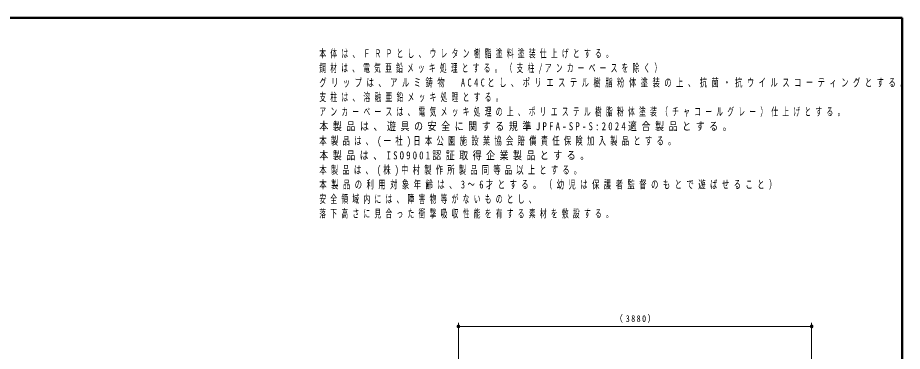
# Model space of a CAD drawing. Units: millimetres on the paper, scale 1:20. Extents: x -385 to 0, y 0 to 267.
# Drawn here: x -243.1 to 0, y 175.3 to 267 of the extents above; entities that cross this region are included whole.
import ezdxf

# ---------------------------------------------------------------- set-up
doc = ezdxf.new("R2010")
doc.units = ezdxf.units.MM
doc.layers.add('LY_1', color=7, linetype='Continuous', lineweight=13)
doc.styles.add('ＭＳ ゴシック', font='')
doc.styles.get('ＭＳ ゴシック').set_extended_font_data('MS Gothic')

# ---------------------------------------------------------------- blocks, each defined once
blk = doc.blocks.new('filled_dot')
at = {"color": 0, "linetype": 'Continuous', "lineweight": -2, "const_width": 1.25}
blk.add_lwpolyline([(-0.625, 0, 1), (0.625, 0, 1)], format="xyb", close=True, dxfattribs=at)

msp = doc.modelspace()

# ---------------------------------------------------------------- linework, layer by layer
at = {"layer": 'LY_1', "lineweight": 50}
for p, q in [((0, 267), (-385, 267)), ((0, 0), (0, 267))]:
    msp.add_line(p, q, dxfattribs=at)
at = {"layer": 'LY_1'}
for p, q in [((-121.959, 151.195), (-121.959, 183.162)), ((-24.905, 151.195), (-24.905, 183.162)), ((-121.959, 182.162), (-24.905, 182.162))]:
    msp.add_line(p, q, dxfattribs=at)

# ---------------------------------------------------------------- block references
at = {"layer": 'LY_1', "xscale": 0.4, "yscale": 0.4}
msp.add_blockref('filled_dot', (-121.959, 182.162), dxfattribs=at)
at = {"layer": 'LY_1', "xscale": 0.4, "yscale": 0.4, "rotation": 180}
msp.add_blockref('filled_dot', (-24.905, 182.162), dxfattribs=at)

# ---------------------------------------------------------------- texts
at = {"layer": 'LY_1', "style": 'ＭＳ ゴシック'}
for s, insert, char_height, attachment_point in [('\\T1.64;\\W0.6;本体は、ＦＲＰとし、ウレタン樹脂塗料塗装仕上げとする。', (-160.173, 258.277), 2.199, 1), ('\\T1.63;\\W0.6;鋼材は、電気亜鉛メッキ処理とする。（支柱/アンカーベースを除く）', (-160.173, 254.277), 2.199, 1), ('\\T1.62;\\W0.65;グリップは、アルミ鋳物\u3000AC4Cとし、ポリエステル樹脂粉体塗装の上、抗菌・抗ウイルスコーティングとする。', (-160.173, 250.277), 2.199, 1), ('\\T1.64;\\W0.6;支柱は、溶融亜鉛メッキ処理とする。', (-160.173, 246.277), 2.199, 1), ('\\T1.64;\\W0.6;アンカーベースは、電気メッキ処理の上、ポリエステル樹脂粉体塗装（チャコールグレー）仕上げとする。', (-160.173, 242.277), 2.199, 1), ('\\T1.51;\\W0.8;本製品は、遊具の安全に関する規準JPFA-SP-S:2024適合製品とする。', (-160.173, 238.277), 2.199, 1), ('\\T1.59;\\W0.65;本製品は、(一社)日本公園施設業協会賠償責任保険加入製品とする。', (-160.173, 234.277), 2.199, 1), ('\\T1.5;\\W0.8;本製品は、ISO9001認証取得企業製品とする。', (-160.173, 230.277), 2.199, 1), ('\\T1.58;\\W0.65;本製品は、(株)中村製作所製品同等品以上とする。', (-160.173, 226.277), 2.199, 1), ('\\T1.62;\\W0.65;本製品の利用対象年齢は、3～6才とする。（幼児は保護者監督のもとで遊ばせること）', (-160.173, 222.277), 2.199, 1), ('\\T1.64;\\W0.6;安全領域内には、障害物等がないものとし、', (-160.173, 218.277), 2.199, 1), ('\\T1.64;\\W0.6;落下高さに見合った衝撃吸収性能を有する素材を敷設する。', (-160.173, 214.277), 2.199, 1), ('\\T1.33;\\W0.9;（3880）', (-73.004, 183.162), 1.833, 8)]:
    msp.add_mtext(s, dxfattribs=dict(at, insert=insert, char_height=char_height, attachment_point=attachment_point))

doc.saveas('drawing.dxf')
